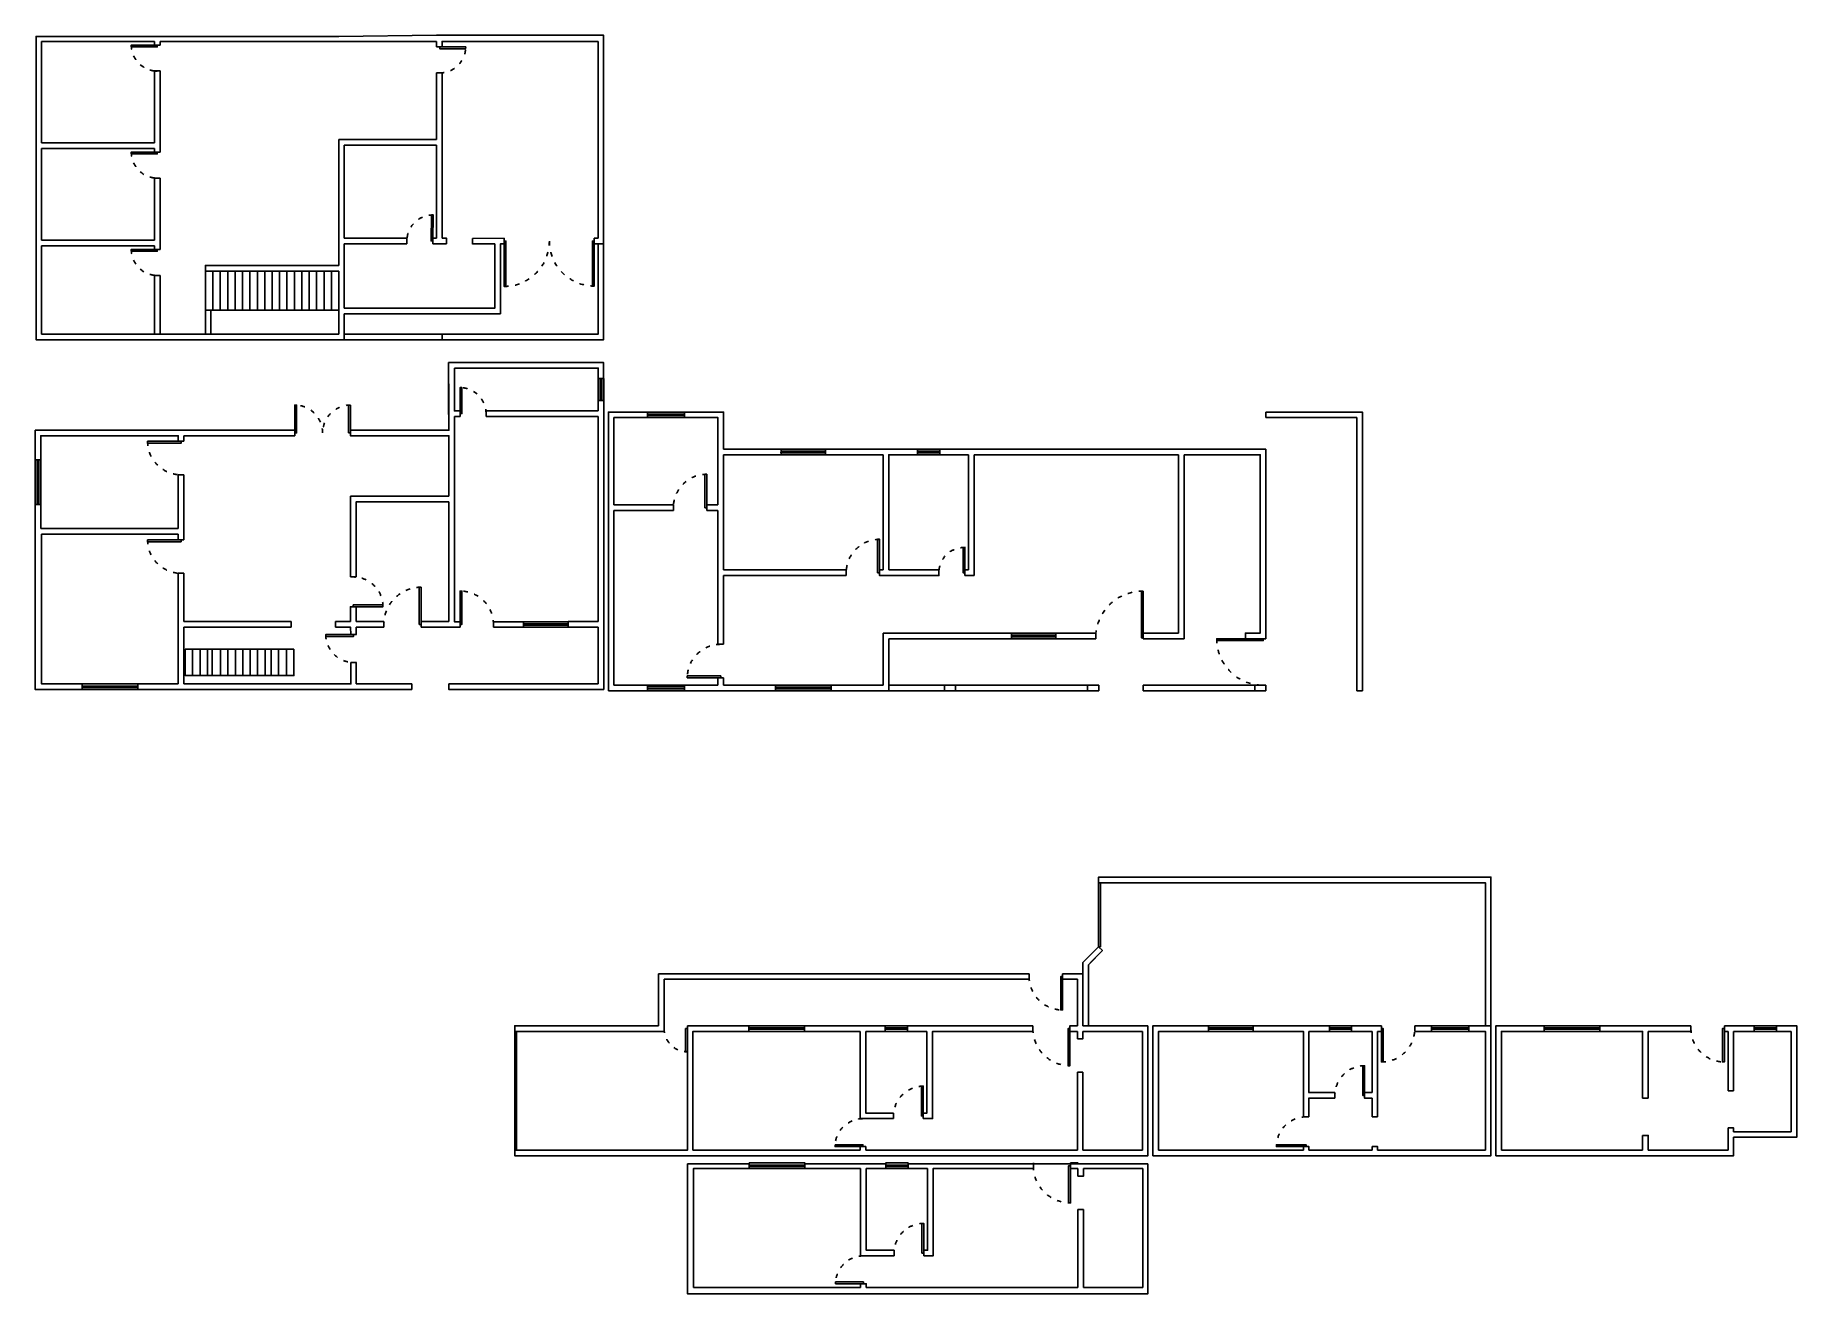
# Model space of a CAD drawing. Header units: millimetres. Extents: x 5016 to 9759, y 685 to 4072.
import ezdxf

# ---------------------------------------------------------------- set-up
doc = ezdxf.new("R2010")
doc.units = ezdxf.units.MM
doc.linetypes.add('ACAD_ISO03W100', pattern=[30, 12, -18])
for name, color, linetype in [('Janelas', 4, 'Continuous'), ('Paredes', 50, 'Continuous'), ('Portas', 10, 'Continuous')]:
    doc.layers.add(name, color=color, linetype=linetype)

msp = doc.modelspace()

# ---------------------------------------------------------------- linework, layer by layer
at = {"layer": 'Janelas'}
for points in [[(6547, 3118.8), (6547, 3118.8), (6547, 3088.8), (6532, 3088.8), (6532, 3148.8), (6547, 3148.8)], [(6539.5, 3088.8), (6541.5, 3088.8), (6541.5, 3148.8), (6537.5, 3148.8), (6537.5, 3088.8)], [(6547, 3118.8), (6547, 3148.8), (6539.5, 3148.8)], [(6714.2, 3043.1), (6764.2, 3043.1), (6764.2, 3058.1), (6664.2, 3058.1), (6664.2, 3043.1), (6714.2, 3043.1)], [(6664.2, 3052.6), (6764.2, 3052.6), (6764.2, 3054.6)], [(6764.2, 3052.6), (6764.2, 3048.6), (6664.2, 3048.6)], [(7144.2, 2950.6), (7144.2, 2952.6), (7024.2, 2952.6), (7023.9, 2948.6), (7144.2, 2948.6)], [(7084.2, 2943.1), (7144.2, 2943.1), (7144.2, 2958.1), (7024.2, 2958.1), (7024.2, 2943.1), (7084.2, 2943.1)], [(7421.7, 2943.1), (7451.7, 2943.1), (7451.7, 2958.1), (7391.7, 2958.1), (7391.7, 2943.1), (7421.7, 2943.1)], [(7451.7, 2950.6), (7451.7, 2952.6), (7391.7, 2952.6), (7391.7, 2948.6), (7451.7, 2948.6)], [(5016.3, 2809.3), (5031.3, 2809.3), (5031.3, 2929.3), (5016.3, 2929.3), (5016.3, 2809.3), (5023.8, 2809.3)], [(5023.8, 2929.3), (5025.8, 2929.3), (5025.8, 2809.3), (5021.8, 2809.3), (5021.8, 2929.3)], [(6331, 2479.3), (6331, 2494), (6451, 2494), (6451, 2479.3), (6331, 2479.3), (6331, 2486.6)], [(6451, 2486.6), (6451, 2488.6), (6331, 2488.6), (6331, 2484.6), (6451, 2484.6)], [(7704.2, 2463.1), (7764.2, 2463.1), (7764.2, 2448.1), (7644.2, 2448.1), (7644.2, 2463.1), (7704.2, 2463.1)], [(7764.2, 2455.6), (7764.2, 2457.6), (7644.2, 2457.6), (7644.2, 2453.6), (7764.2, 2453.6)], [(5142.4, 2311.3), (5292.4, 2311.3), (5292.4, 2326.3), (5142.4, 2326.3), (5142.4, 2311.3), (5142.4, 2318.8)], [(5292.4, 2318.8), (5292.4, 2320.8), (5142.4, 2320.8), (5142.4, 2316.8), (5292.4, 2316.8)], [(6714.2, 2323.1), (6764.2, 2323.1), (6764.2, 2308.1), (6664.2, 2308.1), (6664.2, 2323.1), (6714.2, 2323.1)], [(7084.2, 2323.1), (7159.2, 2323.1), (7159.2, 2308.1), (7009.2, 2308.1), (7009.2, 2323.1), (7084.2, 2323.1)], [(7159.2, 2315.6), (7159.2, 2317.6), (7009.2, 2317.6), (7009.2, 2315.6), (7009.2, 2313.6), (7159.2, 2313.6)], [(6937, 1406.6), (7087, 1406.6), (7087, 1391.6), (6937, 1391.6), (6937, 1406.6), (6937, 1399.1), (7087, 1399.1), (7087, 1401.1), (6937, 1401.1), (6937, 1397.1), (7087, 1397.1)], [(7304.5, 1406.6), (7364.5, 1406.6), (7364.5, 1391.6), (7304.5, 1391.6), (7304.5, 1406.6), (7304.5, 1399.1), (7364.5, 1399.1), (7364.5, 1401.1), (7304.5, 1401.1), (7304.5, 1397.1), (7364.5, 1397.1)], [(8175.3, 1406.6), (8175.3, 1391.6), (8295.3, 1391.6), (8295.3, 1406.6), (8175.3, 1406.6), (8175.3, 1399.1), (8295.3, 1399.1), (8295.3, 1401.1), (8175.3, 1401.1), (8175.3, 1397.1), (8295.3, 1397.1)], [(8500.3, 1391.6), (8560.3, 1391.6), (8560.3, 1406.6), (8500.3, 1406.6), (8500.3, 1391.6), (8500.3, 1399.1), (8560.3, 1399.1), (8560.3, 1401.1), (8500.3, 1401.1), (8500.3, 1397.1), (8560.3, 1397.1)], [(8775.3, 1391.6), (8775.3, 1406.6), (8875.3, 1406.6), (8875.3, 1391.6), (8775.3, 1391.6), (8775.3, 1399.1), (8875.3, 1399.1), (8875.3, 1401.1)], [(8775.3, 1399.1), (8775.3, 1397.1), (8875.3, 1397.1), (8875.3, 1401.1), (8775.3, 1401.1)], [(9078.6, 1391.6), (9228.6, 1391.6), (9228.6, 1406.6), (9078.6, 1406.6), (9078.6, 1391.6), (9078.6, 1399.1), (9228.6, 1399.1), (9228.6, 1401.1), (9078.6, 1401.1), (9078.6, 1397.1), (9228.6, 1397.1)], [(9643.6, 1391.6), (9703.6, 1391.6), (9703.6, 1406.6), (9643.6, 1406.6), (9643.6, 1391.6), (9643.6, 1399.1), (9703.6, 1399.1), (9703.6, 1401.1), (9643.6, 1401.1), (9643.6, 1397.1), (9703.6, 1397.1)], [(6938.4, 1037.3), (7088.4, 1037.3), (7088.4, 1022.3), (6938.4, 1022.3), (6938.4, 1037.3), (6938.4, 1029.8), (7088.4, 1029.8), (7088.4, 1031.8), (6938.4, 1031.8), (6938.4, 1027.8), (7088.4, 1027.8)], [(7305.9, 1037.3), (7365.9, 1037.3), (7365.9, 1022.3), (7305.9, 1022.3), (7305.9, 1037.3), (7305.9, 1029.8), (7365.9, 1029.8), (7365.9, 1031.8), (7305.9, 1031.8), (7305.9, 1027.8), (7365.9, 1027.8)]]:
    msp.add_lwpolyline(points, dxfattribs=at)
at = {"layer": 'Janelas', "color": 32, "true_color": 0xcd6928}
for points in [[(7314.2, 2323.1), (7464.2, 2323.1), (7464.2, 2308.1), (7314.2, 2308.1), (7314.2, 2323.1)], [(7494.2, 2308.1), (7849.2, 2308.1), (7849.2, 2323.1), (7494.2, 2323.1), (7494.2, 2308.1)], [(7999.2, 2308.1), (8329.2, 2308.1), (8329.2, 2323.1), (7999.2, 2323.1), (7999.2, 2308.1)]]:
    msp.add_lwpolyline(points, dxfattribs=at)
at = {"layer": 'Janelas', "color": 1, "linetype": 'ACAD_ISO03W100'}
for centre, radius, start, end in [((6160, 3053.8), 70, 0, 90), ((5408.8, 2979.3), 90, 180, 270), ((5408.8, 2714.1), 90, 180, 270), ((5872.5, 2534.3), 80, 0, 90), ((6055, 2486.8), 100, 90, 180), ((6160, 2486.5), 90, 0, 90), ((5873.4, 2459.3), 75, 180, 270.2257)]:
    msp.add_arc(centre, radius, start, end, dxfattribs=at)
at = {"layer": 'Paredes'}
for points in [[(5833.4, 4069.1), (5018.4, 4069.1), (5018.4, 3252.6), (5033.4, 3252.6)], [(5018.4, 3782.6), (5018.4, 4055.6)], [(5033.4, 3782.6), (5033.4, 4055.6)], [(5033.4, 4055.6), (5337.4, 4055.6)], [(5833.4, 4055.6), (5352.4, 4055.6)], [(5352.4, 4055.6), (5352.4, 4045.6)], [(5848.4, 4055.6), (5829.8, 4055.6)], [(5833.4, 4069.1), (6096.4, 4072.1)], [(6096.4, 4055.6), (5848.4, 4055.6)], [(6546.4, 3510.6), (6546.4, 4072.1), (6096.4, 4072.1)], [(6096.4, 4055.6), (6096.4, 4040.6)], [(6096.4, 4055.6), (6096.4, 4040.6)], [(6096.4, 4055.6), (6096.4, 4040.6)], [(6531.4, 4055.6), (6111.4, 4055.6), (6111.4, 4040.6)], [(6531.4, 4055.6), (6531.4, 3525.6)], [(5337.4, 3976), (5337.4, 3782.6)], [(5337.4, 3976), (5352.4, 3976)], [(5352.4, 3976), (5352.4, 3757.6)], [(6096.4, 3970.6), (6096.4, 3791.6), (5848.4, 3791.6)], [(6096.4, 3970.6), (6096.4, 3791.6)], [(6096.4, 3970.6), (6096.4, 3791.6)], [(6111.4, 3970.6), (6111.4, 3525.6)], [(5018.4, 3520.6), (5018.4, 3767.6)], [(5337.4, 3782.6), (5033.4, 3782.6)], [(5033.4, 3767.6), (5337.4, 3767.6)], [(5033.4, 3520.6), (5033.4, 3767.6)], [(5337.4, 3767.6), (5337.4, 3757.6)], [(5352.4, 3757.6), (5337.4, 3757.6)], [(5848.4, 3791.6), (5833.4, 3791.6)], [(5833.4, 3605.6), (5833.4, 3791.6)], [(5848.4, 3776.6), (6096.4, 3776.6)], [(5848.4, 3605.6), (5848.4, 3776.6)], [(6096.4, 3776.6), (6096.4, 3525.6)], [(5337.4, 3687.6), (5352.4, 3687.6)], [(5337.4, 3687.6), (5337.4, 3520.6)], [(5352.4, 3687.6), (5352.4, 3495.6)], [(5833.4, 3605.6), (5833.4, 3452.6)], [(5848.4, 3535.6), (5848.4, 3605.6)], [(5337.4, 3520.6), (5033.4, 3520.6)], [(5833.4, 3452.6), (5833.4, 3535.6)], [(5848.4, 3525.6), (5848.4, 3535.6)], [(5848.4, 3525.6), (6016.4, 3525.6)], [(5848.4, 3337.6), (5848.4, 3510.6)], [(6016.4, 3510.6), (5848.4, 3510.6)], [(5863.4, 3322.6), (6268.4, 3322.6), (6268.4, 3337.6), (6268.4, 3510.6)], [(6086.4, 3525.6), (6096.4, 3525.6)], [(6096.4, 3510.6), (6086.4, 3510.6)], [(6111.4, 3525.6), (6123.9, 3525.6)], [(6253.4, 3510.6), (6253.4, 3337.6), (6253.4, 3337.6), (6111.4, 3337.6)], [(6111.4, 3510.6), (6123.9, 3510.6)], [(6278.4, 3525.6), (6193.9, 3524.8)], [(6193.9, 3510.6), (6253.4, 3510.6)], [(6268.4, 3510.6), (6278.4, 3510.6)], [(6278.4, 3510.6), (6268.4, 3510.6), (6268.4, 3337.6)], [(6521.4, 3525.6), (6531.4, 3525.6)], [(6531.4, 3510.6), (6521.4, 3510.6)], [(6531.4, 3510.6), (6546.4, 3510.6)], [(6546.4, 3510.6), (6531.4, 3510.6)], [(6531.4, 3510.6), (6546.4, 3510.6)], [(5337.4, 3252.6), (5018.4, 3252.6), (5018.4, 3505.6)], [(5033.4, 3505.6), (5337.4, 3505.6)], [(5033.4, 3267.6), (5033.4, 3505.6)], [(5337.4, 3505.6), (5337.4, 3495.6)], [(5337.4, 3495.6), (5352.4, 3495.6)], [(5337.4, 3425.6), (5352.4, 3425.6)], [(5337.4, 3425.6), (5337.4, 3267.6)], [(5352.4, 3267.6), (5474.4, 3267.6), (5474.4, 3437.6), (5474.4, 3452.6), (5833.4, 3452.6)], [(5352.4, 3425.6), (5352.4, 3267.6)], [(5833.4, 3437.6), (5474.4, 3437.6), (5474.4, 3267.6), (5474.4, 3332.6), (5833.4, 3332.6), (5474.4, 3332.6), (5489.4, 3332.6), (5489.4, 3267.6)], [(5833.4, 3267.6), (5833.4, 3437.6)], [(6096.4, 3337.6), (5848.4, 3337.6)], [(5863.4, 3322.6), (5848.4, 3322.6)], [(5848.4, 3322.6), (5848.4, 3252.6), (6103.9, 3252.6)], [(6096.4, 3337.6), (5863.4, 3337.6)], [(6253.4, 3337.6), (6111.4, 3337.6)], [(5833.4, 3267.6), (5033.4, 3267.6)], [(5337.4, 3252.6), (5848.4, 3252.6)], [(6111.4, 3267.6), (5848.4, 3267.6)], [(6096.4, 3252.6), (6111.4, 3252.6)], [(6111.4, 3267.6), (6111.4, 3252.6)], [(6546.2, 3148.8), (6546.2, 3191.3), (6144.2, 3191.3), (6129.2, 3191.3), (6129.2, 3176.3), (6129.2, 3051.3)], [(5879.4, 3009.3), (6130, 3009.3), (6130, 3134.3)], [(6532, 3061.3), (6532, 3176.3), (6145, 3176.3)], [(6145, 3176.3), (6145, 3061.3), (6160, 3061.3)], [(6547, 2311.3), (6547, 2479.3), (6547, 2494.3), (6547, 3051.3), (6547, 3066.3), (6547, 3118.8)], [(6130, 3051.3), (6130, 3009.3)], [(6145, 3046.3), (6160, 3046.3), (6160, 3061.3)], [(6145, 3009.3), (6145, 3046.3)], [(6160, 3046.3), (6145, 3046.3)], [(6160, 3046.3), (6145, 3046.3)], [(6230, 3061.3), (6230, 3046.3)], [(6230, 3061.3), (6532, 3061.3)], [(6532, 3046.3), (6230, 3046.3)], [(6532, 3046.3), (6230, 3046.3)], [(6532, 2494.3), (6532, 3046.3)], [(6559.2, 2308.1), (6559.2, 3058.1), (6869.2, 3058.1), (6869.2, 2958.1)], [(6574.2, 2808.1), (6574.2, 3043.1), (6854.2, 3043.1), (6854.2, 2808.1)], [(6869.2, 3058.1), (6869.2, 2958.1)], [(5016.3, 3009.3), (5016.3, 2929.3)], [(5016.3, 3009.3), (5715, 3009.3), (5715, 2994.3), (5416.3, 2994.3)], [(5031.3, 2929.3), (5031.3, 2994.3), (5401.3, 2994.3), (5401.3, 2979.3)], [(5401.3, 2994.3), (5401.3, 2979.3), (5416.3, 2979.3)], [(5416.3, 2979.3), (5416.3, 2994.3)], [(5416.3, 2979.3), (5416.3, 2994.3)], [(5489, 2994.3), (5715, 2994.3)], [(5880, 3009.3), (5865, 3009.3)], [(5865, 2994.3), (5865, 2994.3)], [(5865, 2994.3), (5865, 2994.3), (5880, 2994.3)], [(6130, 2831.3), (6130, 2994.3), (5880, 2994.3)], [(6130, 2994.3), (6130, 2886.3)], [(6145, 3009.3), (6145, 2494), (6160, 2494)], [(8329.2, 2958.1), (6869.2, 2958.1)], [(7299.2, 2943.1), (6869.2, 2943.1)], [(6869.2, 2943.1), (6869.2, 2808.1)], [(6869.2, 2943.1), (6869.2, 2633.1)], [(8329.2, 2958.1), (7299.2, 2958.1)], [(7299.2, 2958.1), (7529.2, 2958.1)], [(7299.2, 2633.1), (7299.2, 2943.1)], [(7299.2, 2943.1), (7299.2, 2633.1)], [(7529.2, 2943.1), (7314.2, 2943.1)], [(7529.2, 2943.1), (7314.2, 2943.1), (7314.2, 2633.1)], [(7529.2, 2943.1), (7529.2, 2633.1)], [(7544.2, 2943.1), (7544.2, 2618.1)], [(8094.2, 2943.1), (7544.2, 2943.1)], [(8094.2, 2943.1), (7544.2, 2943.1)], [(8094.2, 2943.1), (8094.2, 2463.1)], [(8274.2, 2448.1), (8329.2, 2448.1), (8329.2, 2958.1), (8109.2, 2958.1)], [(8314.2, 2943.1), (8109.2, 2943.1)], [(8314.2, 2943.1), (8109.2, 2943.1)], [(8109.2, 2943.1), (8109.2, 2463.1)], [(8274.2, 2463.1), (8314.2, 2463.1), (8314.2, 2943.1), (8124.2, 2943.1)], [(5031.3, 2929.3), (5016.3, 2929.3)], [(5401.3, 2889.3), (5401.3, 2744.3)], [(5416.3, 2889.3), (5401.3, 2889.3)], [(5416.3, 2786.3), (5416.3, 2889.3)], [(5416.3, 2744.3), (5416.3, 2889.3)], [(5016.3, 2809.3), (5031.3, 2809.3)], [(5016.3, 2809.3), (5016.3, 2744.3)], [(5016.3, 2809.3), (5016.3, 2786.3)], [(5031.3, 2744.3), (5031.3, 2809.3)], [(5880, 2831.3), (5865, 2831.3)], [(5865, 2831.3), (5865, 2614.3)], [(6130, 2831.3), (5880, 2831.3)], [(5880, 2816.3), (5880, 2614.3)], [(5880, 2614.3), (5880, 2816.3), (6130, 2816.3)], [(6130, 2494.3), (6130, 2816.3)], [(6734.2, 2808.1), (6574.2, 2808.1)], [(6734.2, 2793.1), (6734.2, 2808.1)], [(6854.2, 2808.1), (6824.2, 2808.1)], [(6854.2, 2808.1), (6824.2, 2808.1), (6824.2, 2793.1)], [(5142.4, 2311.3), (5016.3, 2311.3), (5016.3, 2786.3)], [(5416.3, 2786.3), (5416.3, 2714.1)], [(6574.2, 2323.1), (6574.2, 2793.1)], [(6734.2, 2793.1), (6574.2, 2793.1)], [(6854.2, 2793.1), (6824.2, 2793.1)], [(6854.2, 2793.1), (6854.2, 2433.1)], [(5031.3, 2744.3), (5401.3, 2744.3)], [(5401.3, 2729.1), (5033.4, 2729.1), (5033.4, 2326.3), (5142.4, 2326.3)], [(5401.3, 2729.1), (5401.3, 2714.1)], [(5401.3, 2729.1), (5401.3, 2714.1), (5416.3, 2714.1)], [(8314.2, 2703.1), (8314.2, 2463.1), (8274.2, 2463.1), (8274.2, 2448.1), (8329.2, 2448.1), (8329.2, 2613.9)], [(5401.3, 2624.1), (5401.3, 2326.3)], [(5416.3, 2624.1), (5401.3, 2624.1)], [(5416.3, 2624.1), (5416.3, 2494.3)], [(5880, 2614.3), (5865, 2614.3)], [(6854.2, 2433.1), (6854.2, 2633.1)], [(6869.2, 2633.1), (7199.2, 2633.1)], [(6869.2, 2618.1), (6869.2, 2433.1)], [(6869.2, 2433.1), (6869.2, 2618.1), (7199.2, 2618.1)], [(7199.2, 2633.1), (7199.2, 2618.1)], [(7199.2, 2618.1), (7199.8, 2618.1)], [(7449.2, 2633.1), (7449.2, 2618.1), (7289.2, 2618.1), (7289.2, 2633.1)], [(7289.2, 2633.1), (7299.2, 2633.1)], [(7289.2, 2618.1), (7449.2, 2618.1)], [(7314.2, 2633.1), (7449.2, 2633.1)], [(7529.2, 2633.1), (7519.2, 2633.1), (7519.2, 2633.1), (7519.2, 2618.1)], [(7519.2, 2633.1), (7529.2, 2633.1)], [(7519.2, 2618.1), (7529.2, 2618.1)], [(7529.2, 2618.1), (7544.2, 2618.1)], [(5865, 2494.3), (5865, 2534.3), (5880, 2534.3)], [(5865, 2534.3), (5865, 2494.3)], [(5880, 2494.3), (5880, 2534.3)], [(5880, 2534.3), (5880, 2494.3)], [(5489, 2494.3), (5416.3, 2494.3)], [(5416.3, 2479.3), (5416.3, 2326.3)], [(5416.3, 2479.3), (5489, 2479.3)], [(5489, 2494.3), (5705, 2494.3)], [(5489, 2479.3), (5705, 2479.3)], [(5705, 2479.3), (5705, 2494.3)], [(5865, 2494.3), (5825, 2494.3), (5825, 2479.3)], [(5825, 2494.3), (5865, 2494.3)], [(5825, 2479.3), (5865, 2479.3), (5865.9, 2459.3)], [(5880, 2494.3), (5955, 2494.3)], [(5880, 2479.3), (5880, 2459.3)], [(5880, 2479.3), (5955, 2479.3)], [(5955, 2479.3), (5955, 2494.3)], [(6055, 2494.3), (6055, 2479.3)], [(6055, 2494.3), (6130, 2494.3)], [(6055, 2479.3), (6130, 2479.3)], [(6160, 2479.3), (6130, 2479.3)], [(6145, 2494), (6160, 2494), (6160, 2479)], [(6250, 2479), (6250, 2494)], [(6250, 2494), (6331, 2494)], [(6250, 2479.3), (6331, 2479.3)], [(6331, 2479.3), (6250, 2479.3)], [(6331, 2479.3), (6331, 2494.1)], [(6451, 2494.2), (6532, 2494.3)], [(6451, 2494.2), (6451, 2479.3)], [(6532, 2479.3), (6451, 2479.3)], [(6532, 2326.3), (6532, 2479.3)], [(6547, 2311.3), (6547, 2479.3)], [(5712.6, 2419.6), (5712.6, 2349)], [(5865.9, 2459.3), (5880.9, 2459.3)], [(6854.2, 2433.1), (6869.2, 2433.1)], [(7529.2, 2463.1), (7299.2, 2463.1)], [(7299.2, 2448.1), (7299.2, 2463.1)], [(7299.2, 2448.1), (7299.2, 2323.1)], [(7299.2, 2323.1), (7299.2, 2448.1)], [(7529.2, 2448.1), (7314.2, 2448.1)], [(7314.2, 2448.1), (7314.2, 2323.1)], [(7529.2, 2463.1), (7872, 2463.1)], [(7529.2, 2448.1), (7871.4, 2448.1)], [(7871.4, 2448.1), (7872, 2463.1)], [(7999.2, 2463.1), (8094.2, 2463.1)], [(8109.2, 2448.1), (8109.2, 2463.1), (8109.2, 2448.1), (8054.2, 2448.1), (7999.2, 2448.1), (7999.2, 2463.1)], [(7999.2, 2463.1), (7999.2, 2448.1)], [(7999.2, 2448.1), (8109.2, 2448.1)], [(8314.2, 2463.1), (8274.2, 2463.1), (8274.2, 2463.1), (8274.2, 2448.1)], [(8274.2, 2448.1), (8322.1, 2448.1)], [(5489, 2326.3), (5866.1, 2326.3), (5866.1, 2384.3)], [(5881.1, 2384.3), (5866.1, 2384.3)], [(5880, 2384.3), (5880, 2326.3)], [(5142.4, 2311.3), (5142.4, 2326.3)], [(5401.3, 2326.3), (5292.4, 2326.3)], [(5292.4, 2311.3), (5292.4, 2326.3)], [(5292.4, 2326.3), (5401.3, 2326.3)], [(5416.3, 2326.3), (5489, 2326.3)], [(5880, 2326.3), (6030, 2326.3), (6030, 2311.3)], [(6532, 2311.3), (6130, 2311.3), (6130, 2326.3), (6532, 2326.3)], [(6854.2, 2323.1), (6854.2, 2343.1)], [(6869.2, 2343.1), (6854.2, 2343.1)], [(6854.2, 2343.1), (6854.2, 2323.1)], [(6869.2, 2323.1), (6869.2, 2343.1)], [(6869.2, 2323.1), (6869.2, 2343.1)], [(6869.2, 2343.1), (6869.2, 2323.1)], [(5416.3, 2311.3), (5292.4, 2311.3)], [(5416.3, 2311.3), (5489, 2311.3)], [(5489, 2311.3), (6030, 2311.3)], [(6130, 2311.3), (6547, 2311.3)], [(6547, 2311.3), (6532, 2311.3)], [(6559.2, 2308.1), (7314.2, 2308.1)], [(6574.2, 2323.1), (6854.2, 2323.1)], [(6869.2, 2323.1), (7299.2, 2323.1)], [(6869.2, 2308.1), (7299.2, 2308.1)], [(6869.2, 2308.1), (7299.2, 2308.1)], [(7299.2, 2308.1), (6869.2, 2308.1)], [(7284.2, 2323.1), (6884.2, 2323.1)], [(7314.2, 2323.1), (7314.2, 2308.1)], [(7464.2, 2323.1), (7464.2, 2308.1), (7494.2, 2308.1), (7494.2, 2323.1), (7464.2, 2323.1)], [(7879.2, 2308.1), (7849.2, 2308.1), (7849.2, 2323.1)], [(7849.2, 2308.1), (7849.2, 2323.1), (7879.2, 2323.1), (7879.2, 2308.1)], [(7999.2, 2323.1), (7999.2, 2308.1)], [(8329.2, 2323.1), (8299.2, 2323.1), (8299.2, 2308.1), (8329.2, 2308.1), (8329.2, 2323.1)], [(8299.2, 2323.1), (8329.2, 2323.1)], [(8329.2, 2323.1), (8329.2, 2308.1)], [(7837, 1406.6), (7837, 1546.6), (7837, 1576.6), (7879, 1619.4), (7889.5, 1608.7), (7856.7, 1575.6)], [(7837, 1406.6), (7851.9, 1406), (7851.9, 1570.8), (7889.5, 1608.7)], [(7692, 1546.6), (7692, 1531.6)], [(7822, 1531.6), (7782, 1531.6), (7782, 1546.6)], [(7782, 1546.6), (7837, 1546.6), (7837, 1406.6)], [(7822, 1406.6), (7822, 1531.6), (7782, 1531.6)], [(6694.3, 1406.6), (6322, 1406.6), (6307, 1406.6), (6307, 1391.6)], [(6307, 1391.6), (6322, 1391.6)], [(6772, 1391.6), (6772, 1071.6), (6322, 1071.6)], [(6322, 1391.6), (6709.3, 1391.6)], [(6709.3, 1406.6), (6709.3, 1391.6)], [(6772, 1391.6), (6772, 1406.6)], [(6937, 1406.6), (6772, 1406.6)], [(6787, 1071.6), (6787, 1391.6)], [(6937, 1391.6), (6787, 1391.6), (6787, 1071.6)], [(6937, 1406.6), (6937, 1391.6)], [(7087, 1406.6), (7304.5, 1406.6)], [(7237, 1406.6), (7087, 1406.6)], [(7087, 1391.6), (7162, 1391.6), (7087, 1391.6), (7087, 1406.6)], [(7237, 1391.6), (7087, 1391.6)], [(7252, 1406.6), (7237, 1406.6)], [(7237, 1391.6), (7237, 1156.6), (7327, 1156.6)], [(7327, 1171.6), (7252, 1171.6), (7252, 1391.6)], [(7304.5, 1391.6), (7252, 1391.6)], [(7304.5, 1406.6), (7304.5, 1391.6)], [(7364.5, 1391.6), (7364.5, 1406.6)], [(7364.5, 1406.6), (7544.5, 1406.6)], [(7417, 1391.6), (7364.5, 1391.6)], [(7407, 1156.6), (7432, 1156.6), (7432, 1391.6), (7544.5, 1391.6)], [(7417, 1391.6), (7417, 1171.6), (7407, 1171.6)], [(7544.5, 1406.6), (7417, 1406.6)], [(7544.5, 1406.6), (7702, 1406.6)], [(7544.5, 1391.6), (7702, 1391.6)], [(7702, 1391.6), (7702, 1406.6)], [(7802, 1406.6), (7822, 1406.6), (7802, 1406.6), (7802, 1391.6)], [(7802, 1391.6), (7822, 1391.6)], [(8012, 1406.6), (8012, 1086.6), (8012, 1056.6), (7822, 1056.6)], [(7822, 1406.6), (7822, 1406.6)], [(7837, 1391.6), (7837, 1371.6), (7822, 1371.6)], [(7822, 1371.6), (7822, 1391.6)], [(7837, 1406.6), (8012, 1406.6)], [(7837, 1406.6), (7847, 1406.6)], [(7837, 1391.6), (7847, 1391.6)], [(7837, 1391.6), (7847, 1391.6)], [(7837, 1391.6), (7997, 1391.6)], [(7927, 1406.6), (7997, 1406.6)], [(7997, 1406.6), (7927, 1406.6)], [(7927, 1391.6), (7997, 1391.6)], [(7927, 1391.6), (7997, 1391.6)], [(7997, 1391.6), (7997, 1071.6)], [(8012, 1391.6), (8012, 1406.6)], [(8025.3, 1056.6), (8025.3, 1071.6), (8025.3, 1391.6), (8025.3, 1406.6), (8040.3, 1406.6), (8175.3, 1406.6)], [(8175.3, 1406.6), (8025.3, 1406.6), (8025.3, 1391.6)], [(8040.3, 1391.6), (8175.3, 1391.6)], [(8040.3, 1071.6), (8040.3, 1391.6), (8175.3, 1391.6)], [(8175.3, 1406.6), (8175.3, 1391.6)], [(8295.3, 1391.6), (8295.3, 1406.6)], [(8295.3, 1406.6), (8430.3, 1406.6)], [(8500.3, 1406.6), (8295.3, 1406.6)], [(8295.3, 1391.6), (8430.3, 1391.6), (8430.3, 1161.6)], [(8295.3, 1391.6), (8430.3, 1391.6)], [(8445.3, 1406.6), (8500.3, 1406.6)], [(8445.3, 1391.6), (8500.3, 1391.6)], [(8445.3, 1226.6), (8445.3, 1391.6)], [(8500.3, 1406.6), (8500.3, 1391.6)], [(8560.3, 1391.6), (8560.3, 1406.6)], [(8560.3, 1406.6), (8615.3, 1406.6)], [(8640.3, 1406.6), (8560.3, 1406.6)], [(8560.3, 1391.6), (8615.3, 1391.6)], [(8615.3, 1391.6), (8615.3, 1226.6)], [(8630.3, 1406.6), (8640.3, 1406.6)], [(8630.3, 1391.6), (8640.3, 1391.6), (8640.3, 1406.6)], [(8630.3, 1391.6), (8640.3, 1391.6)], [(8630.3, 1161.6), (8630.3, 1391.6)], [(8730.3, 1406.6), (8775.3, 1406.6)], [(8730.3, 1406.6), (8730.3, 1391.6)], [(8775.3, 1406.6), (8730.3, 1406.6)], [(8730.3, 1391.6), (8775.3, 1391.6)], [(8730.3, 1391.6), (8775.3, 1391.6)], [(8775.3, 1406.6), (8775.3, 1391.6)], [(8920.3, 1056.6), (8935.3, 1056.6), (8935.3, 1406.6), (8875.3, 1406.6)], [(8875.3, 1406.6), (8920.3, 1406.6)], [(8875.3, 1391.6), (8875.3, 1406.6)], [(8875.3, 1391.6), (8920.3, 1391.6), (8920.3, 1071.6)], [(8920.3, 1391.6), (8920.3, 1071.6)], [(8963.6, 1406.6), (8948.6, 1406.6)], [(9078.6, 1406.6), (8948.6, 1406.6), (8948.6, 1391.6)], [(8948.6, 1391.6), (8948.6, 1056.6)], [(8963.6, 1391.6), (8963.6, 1391.6), (9078.6, 1391.6)], [(8963.6, 1391.6), (9078.6, 1391.6)], [(8963.6, 1071.6), (8963.6, 1391.6)], [(9078.6, 1406.6), (9078.6, 1391.6)], [(9228.6, 1406.6), (9343.6, 1406.6)], [(9228.6, 1406.6), (9228.6, 1391.6)], [(9473.6, 1406.6), (9228.6, 1406.6)], [(9343.6, 1391.6), (9343.6, 1211.6)], [(9358.6, 1406.6), (9473.6, 1406.6)], [(9358.6, 1391.6), (9473.6, 1391.6)], [(9358.6, 1391.6), (9473.6, 1391.6)], [(9358.6, 1211.6), (9358.6, 1391.6)], [(9473.6, 1406.6), (9473.6, 1391.6)], [(9588.6, 1406.6), (9563.6, 1406.6)], [(9573.6, 1391.6), (9563.6, 1391.6), (9563.6, 1406.6)], [(9563.6, 1406.6), (9573.6, 1406.6)], [(9563.6, 1391.6), (9573.6, 1391.6)], [(9573.6, 1391.6), (9573.6, 1231.6)], [(9643.6, 1406.6), (9588.6, 1406.6)], [(9643.6, 1406.6), (9643.6, 1391.6), (9588.6, 1391.6)], [(9588.6, 1391.6), (9643.6, 1391.6)], [(9588.6, 1391.6), (9643.6, 1391.6)], [(9588.6, 1391.6), (9588.6, 1231.6)], [(9588.6, 1231.6), (9588.6, 1391.6)], [(9703.6, 1391.6), (9703.6, 1406.6)], [(9758.6, 1391.6), (9758.6, 1406.6), (9703.6, 1406.6)], [(9703.6, 1391.6), (9743.6, 1391.6)], [(9743.6, 1121.6), (9743.6, 1391.6)], [(9743.6, 1106.6), (9758.6, 1106.6), (9758.6, 1391.6)], [(7822, 1071.6), (7822, 1281.6)], [(7822, 1281.6), (7837, 1281.6)], [(7837, 1281.6), (7837, 1153.5)], [(8444.4, 1226.6), (8445.3, 1226.6)], [(8444.4, 1226.6), (8515.3, 1226.6)], [(8444.4, 1211.6), (8515.3, 1211.6)], [(8445.3, 1161.6), (8445.3, 1211.6)], [(8515.3, 1226.6), (8515.3, 1211.6)], [(8615.3, 1211.6), (8595.3, 1211.6), (8595.3, 1226.6)], [(8595.3, 1226.6), (8615.3, 1226.6)], [(8595.3, 1211.6), (8615.3, 1211.6)], [(8615.3, 1211.6), (8615.3, 1161.6)], [(9343.6, 1211.6), (9358.6, 1211.6)], [(9573.6, 1231.6), (9588.6, 1231.6)], [(7327, 1156.6), (7327, 1171.6)], [(7417, 1171.6), (7407, 1171.6), (7407, 1156.6)], [(7822, 1081.6), (7822, 1171.6)], [(7837, 1171.6), (7837, 1081.6)], [(8430.3, 1161.6), (8445.3, 1161.6)], [(8615.3, 1161.6), (8630.3, 1161.6)], [(9358.6, 1071.6), (9358.6, 1111.6), (9343.6, 1111.6)], [(9343.6, 1111.6), (9343.6, 1071.6)], [(9358.6, 1071.6), (9358.6, 1111.6)], [(9588.6, 1121.6), (9588.6, 1131.6), (9573.6, 1131.6)], [(9573.6, 1131.6), (9573.6, 1071.6)], [(9573.6, 1106.6), (9573.6, 1121.6)], [(9573.6, 1056.6), (9588.6, 1056.6), (9588.6, 1106.6)], [(9588.6, 1121.6), (9588.6, 1131.6)], [(9588.6, 1131.6), (9588.6, 1121.6)], [(9588.6, 1121.6), (9743.6, 1121.6)], [(9743.6, 1106.6), (9588.6, 1106.6)], [(6322, 1071.6), (6307, 1071.6)], [(6307, 1071.6), (6307, 1056.6), (6322, 1056.6)], [(6322, 1071.6), (6772, 1071.6)], [(6322, 1056.6), (6772, 1056.6)], [(6772, 1056.6), (6787, 1056.6)], [(7237, 1071.6), (6787, 1071.6)], [(6787, 1071.6), (6818.9, 1071.6)], [(6787, 1056.6), (7997, 1056.6)], [(7237, 1071.6), (7237, 1081.6), (7252, 1081.6), (7252, 1071.6)], [(7822, 1071.6), (7252, 1071.6)], [(7837, 1071.6), (7837, 1081.6)], [(7997, 1071.6), (7837, 1071.6)], [(8920.3, 1056.6), (8025.3, 1056.6), (8040.3, 1056.6)], [(8430.3, 1071.6), (8040.3, 1071.6)], [(8445.3, 1071.6), (8445.3, 1081.6), (8430.3, 1081.6)], [(8430.3, 1081.6), (8430.3, 1071.6)], [(8430.3, 1056.6), (8445.3, 1056.6)], [(8445.3, 1071.6), (8445.3, 1081.6)], [(8445.3, 1071.6), (8615.3, 1071.6)], [(8630.3, 1071.6), (8630.3, 1081.6), (8615.3, 1081.6)], [(8615.3, 1081.6), (8615.3, 1071.6)], [(8615.3, 1056.6), (8630.3, 1056.6)], [(8630.3, 1071.6), (8630.3, 1081.6)], [(8630.3, 1071.6), (8920.3, 1071.6)], [(9588.6, 1071.6), (9588.6, 1056.6), (8948.6, 1056.6), (8948.6, 1071.6)], [(8948.6, 1056.6), (8963.6, 1056.6)], [(8963.6, 1071.6), (9343.6, 1071.6)], [(9343.6, 1056.6), (9358.6, 1056.6)], [(9358.6, 1071.6), (9573.6, 1071.6)], [(9588.6, 1071.6), (9588.6, 1056.6)], [(6772, 1035.4), (6938.4, 1035.4)], [(8012, 1035.4), (8012, 685.4), (6772, 685.4), (6772, 1035.4)], [(6938.4, 1022.3), (6788.4, 1022.3), (6788.4, 702.3)], [(6788.4, 702.3), (6788.4, 1022.3)], [(6938.4, 1037.3), (6938.4, 1022.3)], [(7088.4, 1022.3), (7163.4, 1022.3), (7088.4, 1022.3), (7088.4, 1037.3)], [(7088.4, 1035.4), (7305.9, 1035.4)], [(7238.4, 1022.3), (7088.4, 1022.3)], [(7238.4, 1022.3), (7238.4, 787.3), (7328.4, 787.3)], [(7328.4, 802.3), (7253.4, 802.3), (7253.4, 1022.3)], [(7305.9, 1022.3), (7253.4, 1022.3)], [(7305.9, 1037.3), (7305.9, 1022.3)], [(7365.9, 1022.3), (7365.9, 1037.3)], [(7365.9, 1035.4), (8012, 1035.4)], [(7418.4, 1022.3), (7365.9, 1022.3)], [(7418.4, 1022.3), (7418.4, 802.3), (7408.4, 802.3)], [(7408.4, 787.3), (7433.4, 787.3), (7433.4, 1022.3), (7545.9, 1022.3)], [(7545.9, 1022.3), (7703.4, 1022.3)], [(7703.4, 1022.3), (7703.4, 1037.3)], [(7803.4, 1037.3), (7823.4, 1037.3), (7803.4, 1037.3), (7803.4, 1022.3)], [(7803.4, 1022.3), (7823.4, 1022.3)], [(7823.4, 1002.3), (7823.4, 1022.3)], [(7838.4, 1022.3), (7838.4, 1002.3), (7823.4, 1002.3)], [(7838.4, 1022.3), (7848.4, 1022.3)], [(7838.4, 1022.3), (7848.4, 1022.3)], [(7838.4, 1022.3), (7998.4, 1022.3)], [(7928.4, 1022.3), (7998.4, 1022.3)], [(7928.4, 1022.3), (7998.4, 1022.3)], [(7998.4, 1022.3), (7998.4, 702.3)], [(7823.4, 702.3), (7823.4, 912.3)], [(7823.4, 912.3), (7838.4, 912.3)], [(7838.4, 912.3), (7838.4, 784.3)], [(7328.4, 787.3), (7328.4, 802.3)], [(7418.4, 802.3), (7408.4, 802.3), (7408.4, 787.3)], [(7823.4, 712.3), (7823.4, 802.3)], [(7838.4, 802.3), (7838.4, 712.3)], [(7238.4, 702.3), (7238.4, 712.3), (7253.4, 712.3), (7253.4, 702.3)], [(7838.4, 702.3), (7838.4, 712.3)], [(7238.4, 702.3), (6788.4, 702.3)], [(6788.4, 702.3), (6820.3, 702.3)], [(7823.4, 702.3), (7253.4, 702.3)], [(7998.4, 702.3), (7838.4, 702.3)]]:
    msp.add_lwpolyline(points, dxfattribs=at)
at = {"layer": 'Paredes', "color": 32, "true_color": 0xcd6928}
for points in [[(6111.4, 3252.6), (6546.4, 3252.6), (6546.4, 4057.1), (6546.4, 4072.1), (6096.4, 4072.1)], [(6521.4, 3510.6), (6531.4, 3510.6), (6531.4, 3495.6), (6531.4, 3267.6), (6111.4, 3267.6)], [(8329.2, 3058.1), (8329.2, 3043.1)], [(8329.2, 3058.1), (8574.2, 3058.1), (8589.2, 3058.1), (8589.2, 2308.1), (8574.2, 2308.1)], [(8574.2, 2958.1), (8574.2, 3043.1), (8329.2, 3043.1)], [(8574.2, 2323.1), (8574.2, 2958.1)], [(7314.2, 2308.1), (7879.2, 2308.1), (7879.2, 2308.1), (7879.2, 2323.1), (7314.2, 2323.1)], [(7849.2, 2308.1), (7494.2, 2308.1), (7494.2, 2323.1)], [(7999.2, 2323.1), (8329.2, 2323.1)], [(7999.2, 2308.1), (8329.2, 2308.1)], [(8574.2, 2323.1), (8574.2, 2308.1)], [(8935.3, 1406.6), (8935.3, 1806.6), (7879, 1806.6), (7879, 1791.6), (8920.3, 1791.6), (8920.3, 1406.6)], [(6694.3, 1546.6), (7692, 1546.6)], [(6694.3, 1406.6), (6694.3, 1546.6)], [(7692, 1531.6), (6709.3, 1531.6)], [(6709.3, 1406.6), (6709.3, 1531.6)]]:
    msp.add_lwpolyline(points, dxfattribs=at)
at = {"layer": 'Paredes', "color": 2}
for points in [[(6096.4, 3510.6), (6111.4, 3510.6)], [(6111.4, 3337.6), (6096.4, 3337.6)]]:
    msp.add_lwpolyline(points, dxfattribs=at)
at = {"layer": 'Paredes', "color": 5}
for points in [[(5474.4, 3437.6), (5494.4, 3437.6), (5494.4, 3332.6), (5514.4, 3332.6), (5514.4, 3437.6), (5534.4, 3437.6), (5534.4, 3332.6), (5554.4, 3332.6), (5554.4, 3437.6), (5574.4, 3437.6), (5574.4, 3332.6), (5594.4, 3332.6), (5594.4, 3437.6), (5614.4, 3437.6), (5614.4, 3332.6), (5634.4, 3332.6), (5634.4, 3437.6), (5654.4, 3437.6), (5653.9, 3332.6), (5673.9, 3332.6), (5673.9, 3437.6), (5693.9, 3437.6), (5693.9, 3332.6), (5713.9, 3332.6), (5713.9, 3437.6), (5733.9, 3437.6), (5733.9, 3332.6), (5753.9, 3332.6), (5753.9, 3437.6), (5773.9, 3437.6), (5773.9, 3332.6), (5793.9, 3332.6), (5793.9, 3437.6), (5813.9, 3437.6), (5813.9, 3332.6)], [(5440, 2419.6), (5440, 2349), (5420, 2349), (5420, 2419.6)], [(5712.6, 2419.6), (5420, 2419.6), (5420, 2349), (5712.6, 2349)], [(5460, 2419.6), (5460, 2349), (5440, 2349), (5440, 2419.6)], [(5480, 2419.6), (5480, 2349), (5460, 2349), (5460, 2419.6)], [(5712.6, 2419.6), (5492.6, 2419.6), (5492.6, 2349), (5712.6, 2349)], [(5535, 2419.6), (5535, 2349), (5515, 2349), (5515, 2419.6)], [(5575, 2419.6), (5575, 2349), (5555, 2349), (5555, 2419.6)], [(5615, 2419.6), (5615, 2349), (5595, 2349), (5595, 2419.6)], [(5635, 2419.6), (5635, 2349), (5615, 2349), (5615, 2419.6)], [(5671.5, 2419.6), (5671.5, 2349), (5651.5, 2349), (5651.5, 2419.6)], [(5712.6, 2419.6), (5712.6, 2349), (5692.6, 2349), (5692.6, 2419.6)]]:
    msp.add_lwpolyline(points, dxfattribs=at)
at = {"layer": 'Paredes'}
msp.add_lwpolyline([(9228.6, 1391.6), (9343.6, 1391.6)], close=True, dxfattribs=at)
at = {"layer": 'Portas', "color": 1}
for points in [[(5344.9, 4045.6), (5274.9, 4045.6), (5275.2, 4040.6), (5344.9, 4040.6), (5344.9, 4045.6)], [(6096.4, 4040.6), (6111.4, 4040.6)], [(6105.2, 4040.6), (6175.2, 4040.6), (6174.9, 4035.6), (6105.2, 4035.6), (6105.2, 4040.6)], [(5337.4, 3976), (5337.4, 3975.6), (5344.9, 3975.6)], [(6111.4, 3970.6), (6096.4, 3970.6)], [(5344.9, 3757.6), (5274.9, 3757.6), (5275.2, 3752.6), (5344.9, 3752.6), (5344.9, 3757.6)], [(5337.4, 3757.6), (5352.4, 3757.6)], [(5352.4, 3687.6), (5337.4, 3687.6)], [(6086.9, 3518.4), (6087.9, 3588.4), (6082.9, 3588.2), (6081.9, 3518.5), (6086.9, 3518.4)], [(6016.4, 3510.6), (6016.4, 3525.6)], [(6086.4, 3525.6), (6086.4, 3510.6)], [(6121.4, 3525.6), (6123.9, 3525.6), (6123.9, 3510.6)], [(6193.9, 3509.8), (6193.9, 3524.8)], [(6278.4, 3525.6), (6278.4, 3510.6)], [(6521.4, 3510.6), (6521.4, 3525.6)], [(5344.9, 3495.6), (5274.9, 3495.6), (5275.2, 3490.6), (5344.9, 3490.6), (5344.9, 3495.6)], [(5337.4, 3495.6), (5352.4, 3495.6)], [(5352.4, 3425.6), (5337.4, 3425.6)]]:
    msp.add_lwpolyline(points, dxfattribs=at)
at = {"layer": 'Portas', "color": 2}
msp.add_lwpolyline([(5337.4, 4055.6), (5337.4, 4045.6), (5352.4, 4045.6)], dxfattribs=at)
at = {"layer": 'Portas'}
for points in [[(6278.4, 3518.1), (6278.4, 3396.1), (6283.4, 3396.1), (6283.4, 3518.1), (6278.4, 3518.1)], [(6521.4, 3518.1), (6521.4, 3397.1), (6516.4, 3397.1), (6516.4, 3518.1), (6521.4, 3518.1)], [(6160, 3053.8), (6160, 3123.8), (6165, 3123.8), (6165, 3053.8), (6160, 3053.8)], [(5715, 3001.8), (5715, 3076.8), (5720, 3076.8), (5720, 3001.8), (5715, 3001.8)], [(5865, 3076.8), (5860, 3076.8), (5860, 3001.8)], [(5865, 3001.8), (5865, 3076.8)], [(5865, 3009.3), (5865, 2994.3), (5865, 3069.3)], [(5715, 2994.3), (5715, 3009.3)], [(5860, 3001.8), (5865, 3001.8)], [(5408.8, 2979.3), (5318.8, 2979.3), (5318.8, 2974.3), (5408.8, 2974.3), (5408.8, 2979.3)], [(5408.8, 2714.1), (5318.8, 2714.1), (5318.8, 2709.1), (5408.8, 2709.1), (5408.8, 2714.1)], [(7289.2, 2625.6), (7289.2, 2715.6), (7284.2, 2715.6), (7284.2, 2625.6)], [(7514.2, 2693.5), (7514.2, 2625.6), (7519.2, 2625.6)], [(7519.2, 2625.6), (7519.2, 2695.6)], [(7199.2, 2618.1), (7199.8, 2618.1)], [(7284.2, 2625.6), (7289.2, 2625.6)], [(6055, 2486.8), (6055, 2586.8), (6050, 2586.8), (6050, 2486.8), (6055, 2486.8)], [(6160, 2486.5), (6160, 2576.5), (6165, 2576.5), (6165, 2486.5), (6160, 2486.5)], [(7994.2, 2575.9), (7994.2, 2450.6), (7999.2, 2450.6)], [(7999.2, 2575.9), (7994.2, 2575.9), (7994.2, 2450.6), (7999.2, 2450.6), (7999.2, 2455.6)], [(7999.2, 2575.9), (7999.2, 2455.6)], [(5872.5, 2534.3), (5952.5, 2534.3), (5952.5, 2539.3), (5872.5, 2539.3), (5872.5, 2534.3)], [(5873.4, 2459.3), (5798.4, 2459.3), (5798.4, 2454.3), (5873.4, 2454.3), (5873.4, 2459.3)], [(8322.1, 2448.1), (8197.1, 2448.1), (8197.1, 2443.1), (8322.1, 2443.1), (8322.1, 2448.1)], [(6861.7, 2343.1), (6771.7, 2343.1), (6771.7, 2348.1), (6861.7, 2348.1), (6861.7, 2343.1)], [(7879, 1619.4), (7879, 1791.6), (7884, 1791.6), (7884, 1619.4), (7879, 1619.4)], [(7782, 1539.1), (7782, 1449.1), (7777, 1449.1), (7777, 1539.1), (7782, 1539.1)], [(6307, 1071.6), (6307, 1391.6), (6312, 1391.6), (6312, 1071.6), (6307, 1071.6)], [(6772, 1399.1), (6772, 1337.1), (6767, 1337.1), (6767, 1399.1), (6772, 1399.1)], [(7802, 1399.1), (7802, 1299.1), (7797, 1299.1), (7797, 1399.1), (7802, 1399.1)], [(8640.3, 1399.1), (8640.3, 1309.1), (8645.3, 1309.1), (8645.3, 1399.1), (8640.3, 1399.1)], [(9563.6, 1399.1), (9563.6, 1309.1), (9558.6, 1309.1), (9558.6, 1399.1), (9558.6, 1399.1), (9563.6, 1399.1)], [(8595.3, 1219.1), (8595.3, 1299.1), (8590.3, 1299.1), (8590.3, 1219.1), (8595.3, 1219.1)], [(7407, 1164.1), (7407, 1244.1), (7402, 1244.1), (7402, 1164.1), (7407, 1164.1)], [(7244.5, 1081.6), (7169.5, 1081.6), (7169.5, 1086.6)], [(7169.5, 1086.6), (7244.5, 1086.6), (7244.5, 1081.6)], [(8437.8, 1081.6), (8357.8, 1081.6), (8357.8, 1086.6), (8437.8, 1086.6), (8437.8, 1081.6)], [(7803.4, 1029.8), (7803.4, 929.8), (7798.4, 929.8), (7798.4, 1029.8), (7803.4, 1029.8)], [(7408.4, 794.8), (7408.4, 874.8), (7403.4, 874.8), (7403.4, 794.8), (7408.4, 794.8)], [(7245.9, 712.3), (7170.9, 712.3), (7170.9, 717.3)], [(7170.9, 717.3), (7245.9, 717.3), (7245.9, 712.3)]]:
    msp.add_lwpolyline(points, dxfattribs=at)
msp.add_lwpolyline([(6824.2, 2800.6), (6824.2, 2890.6), (6819.2, 2890.6), (6819.2, 2800.6)], close=True, dxfattribs=at)
at = {"layer": 'Portas', "color": 4}
msp.add_lwpolyline([(6764.2, 2315.6), (6764.2, 2318.6), (6664.2, 2318.6), (6664.2, 2313.6), (6764.2, 2313.6)], dxfattribs=at)
at = {"layer": 'Portas', "color": 1, "linetype": 'ACAD_ISO03W100'}
for centre, start, end in [((5344.9, 4045.6), 180, 270), ((6105.2, 4040.6), 270, 0), ((5344.9, 3757.6), 180, 270), ((6086.9, 3518.4), 89.2343, 179.2343), ((5344.9, 3495.6), 180, 270)]:
    msp.add_arc(centre, 70, start, end, dxfattribs=at)
at = {"layer": 'Portas', "linetype": 'ACAD_ISO03W100'}
for centre, radius, start, end in [((6278.4, 3518.1), 122, 270, 0), ((6521.4, 3518.1), 121, 180, 270), ((5715, 3001.8), 75, 0, 90), ((5865, 3001.8), 75, 90, 179.999), ((6824.2, 2800.6), 90, 90, 180), ((7289.2, 2625.6), 89.7, 90, 184.954), ((7516.7, 2625.6), 67.9, 87.8904, 186.3402), ((7996.7, 2450.6), 125.4, 88.8575, 181.1425), ((6861.7, 2343.1), 90, 90, 178.4089), ((8322.1, 2448.1), 125.2, 180, 273.2708), ((7782, 1539.1), 90, 180, 270), ((6772, 1399.1), 62.7, 180, 270), ((7802, 1399.1), 100, 180, 270), ((8640.3, 1399.1), 90, 270, 0), ((9563.6, 1399.1), 90, 180, 270), ((8595.3, 1219.1), 80, 90, 180), ((7407, 1164.1), 80, 90, 180), ((7244.5, 1081.6), 75, 90, 180), ((8437.8, 1081.6), 80, 90, 180), ((7803.4, 1029.8), 100, 180, 270), ((7408.4, 794.8), 80, 90, 180), ((7245.9, 712.3), 75, 90, 180)]:
    msp.add_arc(centre, radius, start, end, dxfattribs=at)

doc.saveas('drawing.dxf')
